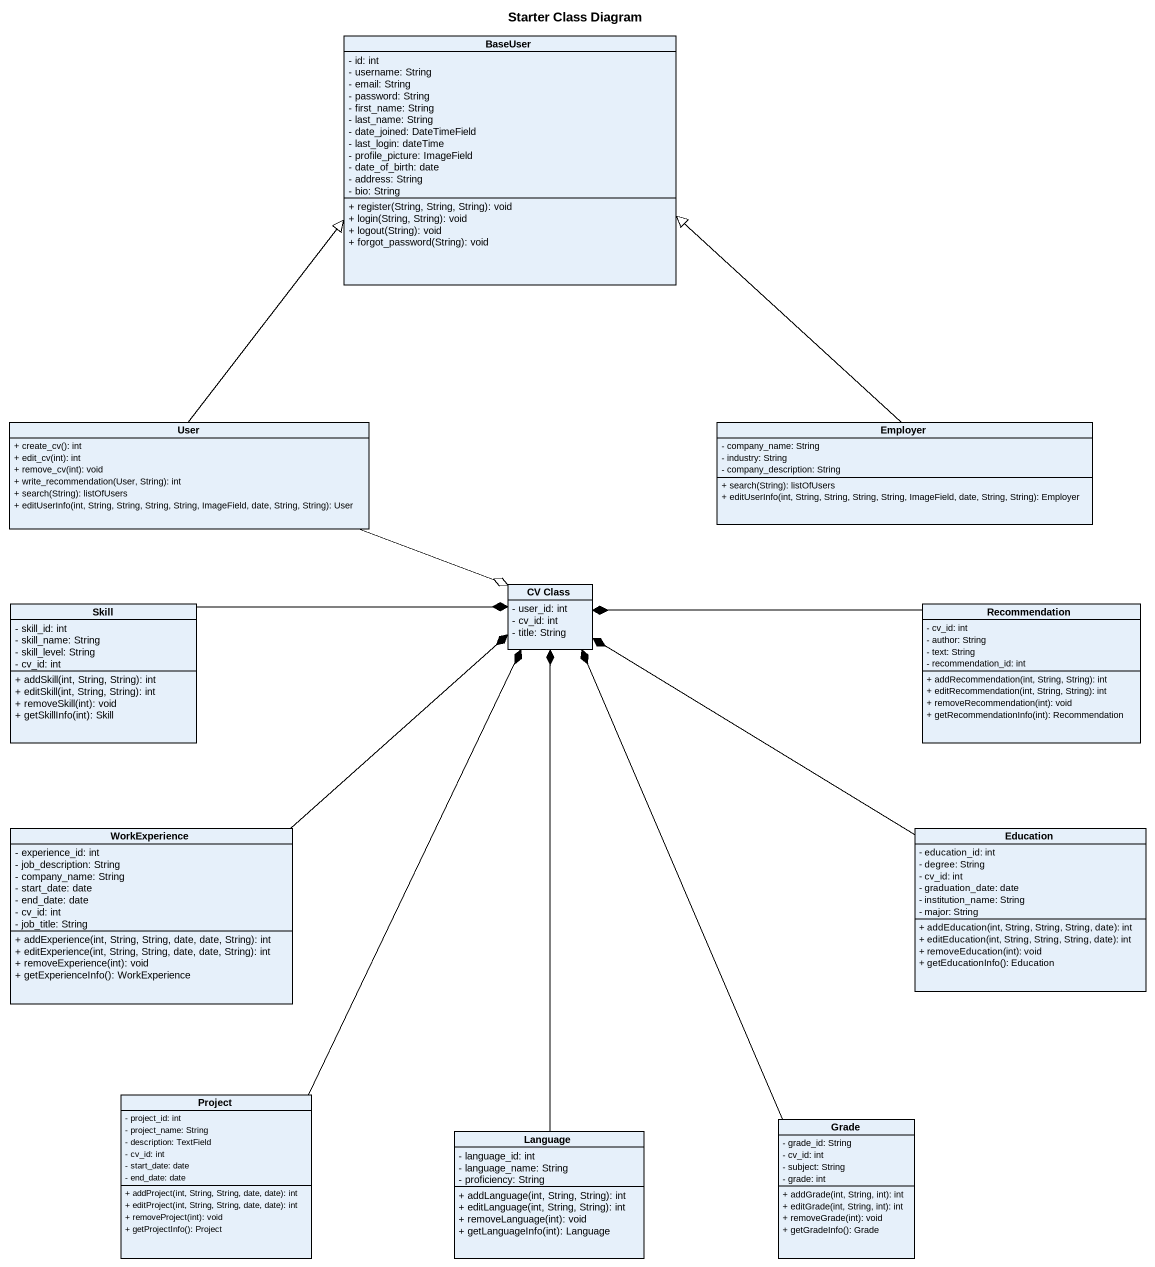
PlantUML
@startuml
title Starter Class Diagram
hide circle
hide empty members
skinparam classAttributeIconSize 0
class BaseUser {
  - id: int
  - username: String
  - email: String
  - password: String
  - first_name: String
  - last_name: String
  - date_joined: DateTimeField
  - last_login: dateTime
  - profile_picture: ImageField
  - date_of_birth: date
  - address: String
  - bio: String
  + register(String, String, String): void
  + login(String, String): void
  + logout(String): void
  + forgot_password(String): void
}
class User {
  + create_cv(): int
  + edit_cv(int): int
  + remove_cv(int): void
  + write_recommendation(User, String): int
  + search(String): listOfUsers
  + editUserInfo(int, String, String, String, String, ImageField, date, String, String): User
}
class Employer {
  - company_name: String
  - industry: String
  - company_description: String
  + search(String): listOfUsers
  + editUserInfo(int, String, String, String, String, ImageField, date, String, String): Employer
}
class "CV Class" as CV_Class {
  - user_id: int
  - cv_id: int
  - title: String
}
class Skill {
  - skill_id: int
  - skill_name: String
  - skill_level: String
  - cv_id: int
  + addSkill(int, String, String): int
  + editSkill(int, String, String): int
  + removeSkill(int): void
  + getSkillInfo(int): Skill
}
class Recommendation {
  - cv_id: int
  - author: String
  - text: String
  - recommendation_id: int
  + addRecommendation(int, String, String): int
  + editRecommendation(int, String, String): int
  + removeRecommendation(int): void
  + getRecommendationInfo(int): Recommendation
}
class WorkExperience {
  - experience_id: int
  - job_description: String
  - company_name: String
  - start_date: date
  - end_date: date
  - cv_id: int
  - job_title: String
  + addExperience(int, String, String, date, date, String): int
  + editExperience(int, String, String, date, date, String): int
  + removeExperience(int): void
  + getExperienceInfo(): WorkExperience
}
class Education {
  - education_id: int
  - degree: String
  - cv_id: int
  - graduation_date: date
  - institution_name: String
  - major: String
  + addEducation(int, String, String, String, date): int
  + editEducation(int, String, String, String, date): int
  + removeEducation(int): void
  + getEducationInfo(): Education
}
class Project {
  - project_id: int
  - project_name: String
  - description: TextField
  - cv_id: int
  - start_date: date
  - end_date: date
  + addProject(int, String, String, date, date): int
  + editProject(int, String, String, date, date): int
  + removeProject(int): void
  + getProjectInfo(): Project
}
class Language {
  - language_id: int
  - language_name: String
  - proficiency: String
  + addLanguage(int, String, String): int
  + editLanguage(int, String, String): int
  + removeLanguage(int): void
  + getLanguageInfo(int): Language
}
class Grade {
  - grade_id: String
  - cv_id: int
  - subject: String
  - grade: int
  + addGrade(int, String, int): int
  + editGrade(int, String, int): int
  + removeGrade(int): void
  + getGradeInfo(): Grade
}
User -up-|> BaseUser
User -right-o CV_Class
Employer -up-|> BaseUser
Skill -right-* CV_Class
Recommendation -left-* CV_Class
WorkExperience -up-* CV_Class
Education -up-* CV_Class
Project -up-* CV_Class
Language -up-* CV_Class
Grade -up-* CV_Class
@enduml
